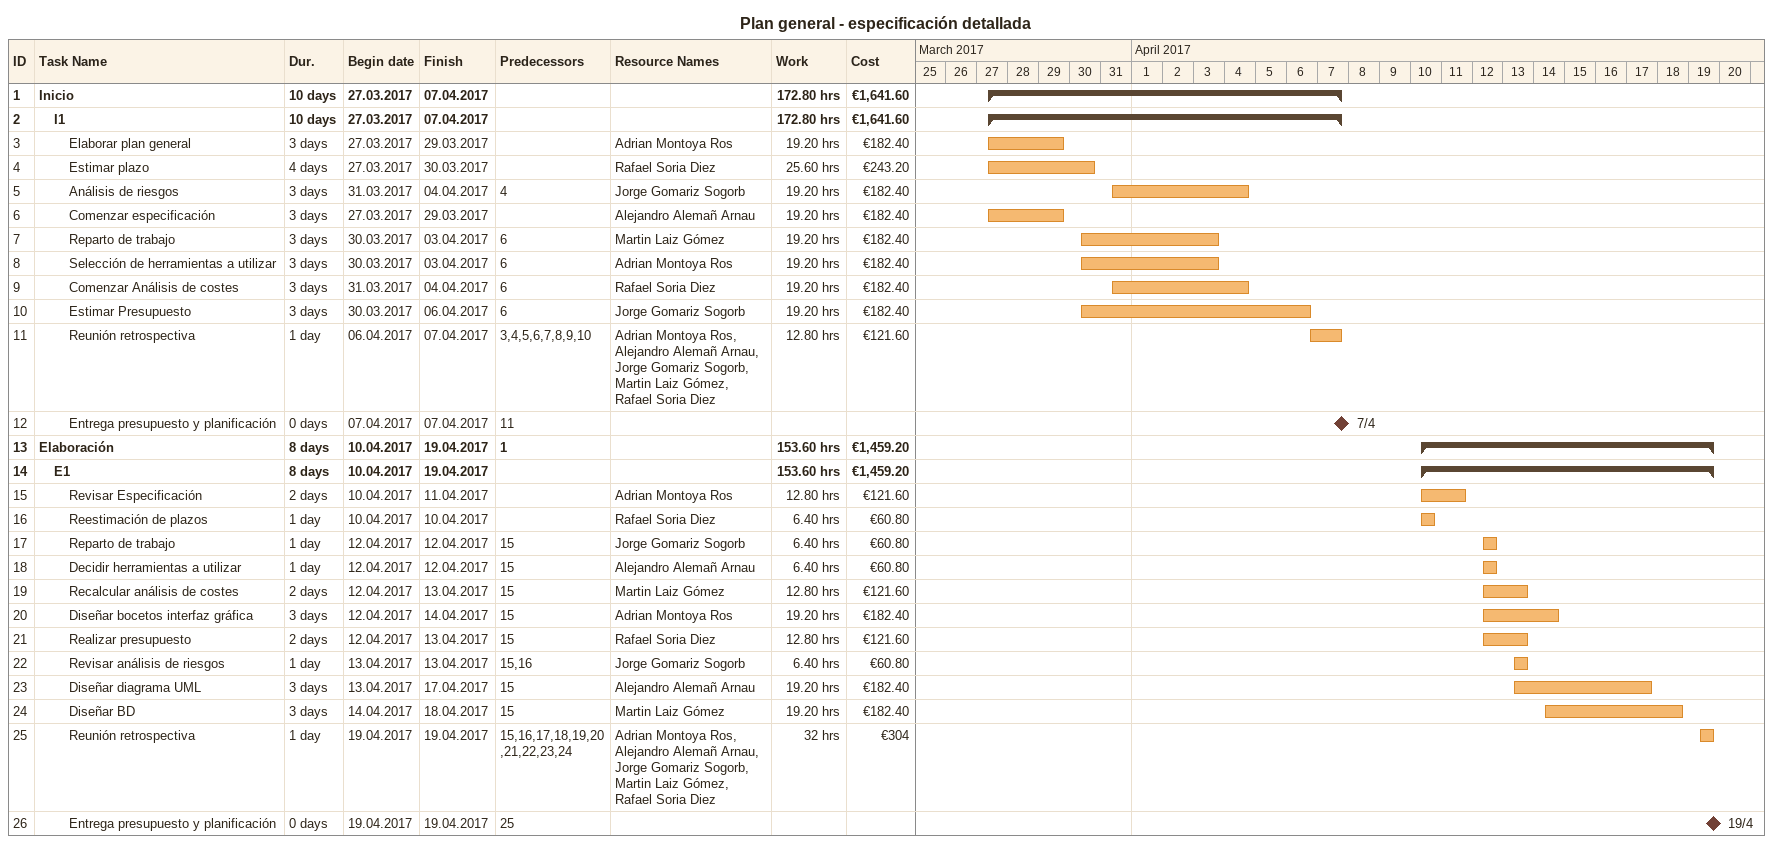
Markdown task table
Plan general - especificación detallada

| ID | Level | Task | Duration | Start | Finish | Predecessors | Resources | Work (h) | Cost (€) |
|---|---|---|---|---|---|---|---|---|---|
| 1 | 1 | **Inicio** | 10d | 2017-03-27 | 2017-04-07 |  |  | 172.80 | 1641.60 |
| 2 | 2 | **I1** | 10d | 2017-03-27 | 2017-04-07 |  |  | 172.80 | 1641.60 |
| 3 | 3 | Elaborar plan general | 3d | 2017-03-27 | 2017-03-29 |  | Adrian Montoya Ros | 19.20 | 182.40 |
| 4 | 3 | Estimar plazo | 4d | 2017-03-27 | 2017-03-30 |  | Rafael Soria Diez | 25.60 | 243.20 |
| 5 | 3 | Análisis de riesgos | 3d | 2017-03-31 | 2017-04-04 | 4 | Jorge Gomariz Sogorb | 19.20 | 182.40 |
| 6 | 3 | Comenzar especificación | 3d | 2017-03-27 | 2017-03-29 |  | Alejandro Alemañ Arnau | 19.20 | 182.40 |
| 7 | 3 | Reparto de trabajo | 3d | 2017-03-30 | 2017-04-03 | 6 | Martin Laiz Gómez | 19.20 | 182.40 |
| 8 | 3 | Selección de herramientas a utilizar | 3d | 2017-03-30 | 2017-04-03 | 6 | Adrian Montoya Ros | 19.20 | 182.40 |
| 9 | 3 | Comenzar Análisis de costes | 3d | 2017-03-31 | 2017-04-04 | 6 | Rafael Soria Diez | 19.20 | 182.40 |
| 10 | 3 | Estimar Presupuesto | 3d | 2017-03-30 | 2017-04-06 | 6 | Jorge Gomariz Sogorb | 19.20 | 182.40 |
| 11 | 3 | Reunión retrospectiva | 1d | 2017-04-06 | 2017-04-07 | 3, 4, 5, 6, 7, 8, 9, 10 | Adrian Montoya Ros, Alejandro Alemañ Arnau, Jorge Gomariz Sogorb, Martin Laiz Gómez, Rafael Soria Diez | 12.80 | 121.60 |
| 12 | 3 | Entrega presupuesto y planificación | 0d | 2017-04-07 | 2017-04-07 | 11 |  |  |  |
| 13 | 1 | **Elaboración** | 8d | 2017-04-10 | 2017-04-19 | 1 |  | 153.60 | 1459.20 |
| 14 | 2 | **E1** | 8d | 2017-04-10 | 2017-04-19 |  |  | 153.60 | 1459.20 |
| 15 | 3 | Revisar Especificación | 2d | 2017-04-10 | 2017-04-11 |  | Adrian Montoya Ros | 12.80 | 121.60 |
| 16 | 3 | Reestimación de plazos | 1d | 2017-04-10 | 2017-04-10 |  | Rafael Soria Diez | 6.40 | 60.80 |
| 17 | 3 | Reparto de trabajo | 1d | 2017-04-12 | 2017-04-12 | 15 | Jorge Gomariz Sogorb | 6.40 | 60.80 |
| 18 | 3 | Decidir herramientas a utilizar | 1d | 2017-04-12 | 2017-04-12 | 15 | Alejandro Alemañ Arnau | 6.40 | 60.80 |
| 19 | 3 | Recalcular análisis de costes | 2d | 2017-04-12 | 2017-04-13 | 15 | Martin Laiz Gómez | 12.80 | 121.60 |
| 20 | 3 | Diseñar bocetos interfaz gráfica | 3d | 2017-04-12 | 2017-04-14 | 15 | Adrian Montoya Ros | 19.20 | 182.40 |
| 21 | 3 | Realizar presupuesto | 2d | 2017-04-12 | 2017-04-13 | 15 | Rafael Soria Diez | 12.80 | 121.60 |
| 22 | 3 | Revisar análisis de riesgos | 1d | 2017-04-13 | 2017-04-13 | 15, 16 | Jorge Gomariz Sogorb | 6.40 | 60.80 |
| 23 | 3 | Diseñar diagrama UML | 3d | 2017-04-13 | 2017-04-17 | 15 | Alejandro Alemañ Arnau | 19.20 | 182.40 |
| 24 | 3 | Diseñar BD | 3d | 2017-04-14 | 2017-04-18 | 15 | Martin Laiz Gómez | 19.20 | 182.40 |
| 25 | 3 | Reunión retrospectiva | 1d | 2017-04-19 | 2017-04-19 | 15, 16, 17, 18, 19, 20, 21, 22, 23, 24 | Adrian Montoya Ros, Alejandro Alemañ Arnau, Jorge Gomariz Sogorb, Martin Laiz Gómez, Rafael Soria Diez | 32 | 304 |
| 26 | 3 | Entrega presupuesto y planificación | 0d | 2017-04-19 | 2017-04-19 | 25 |  |  |  |
